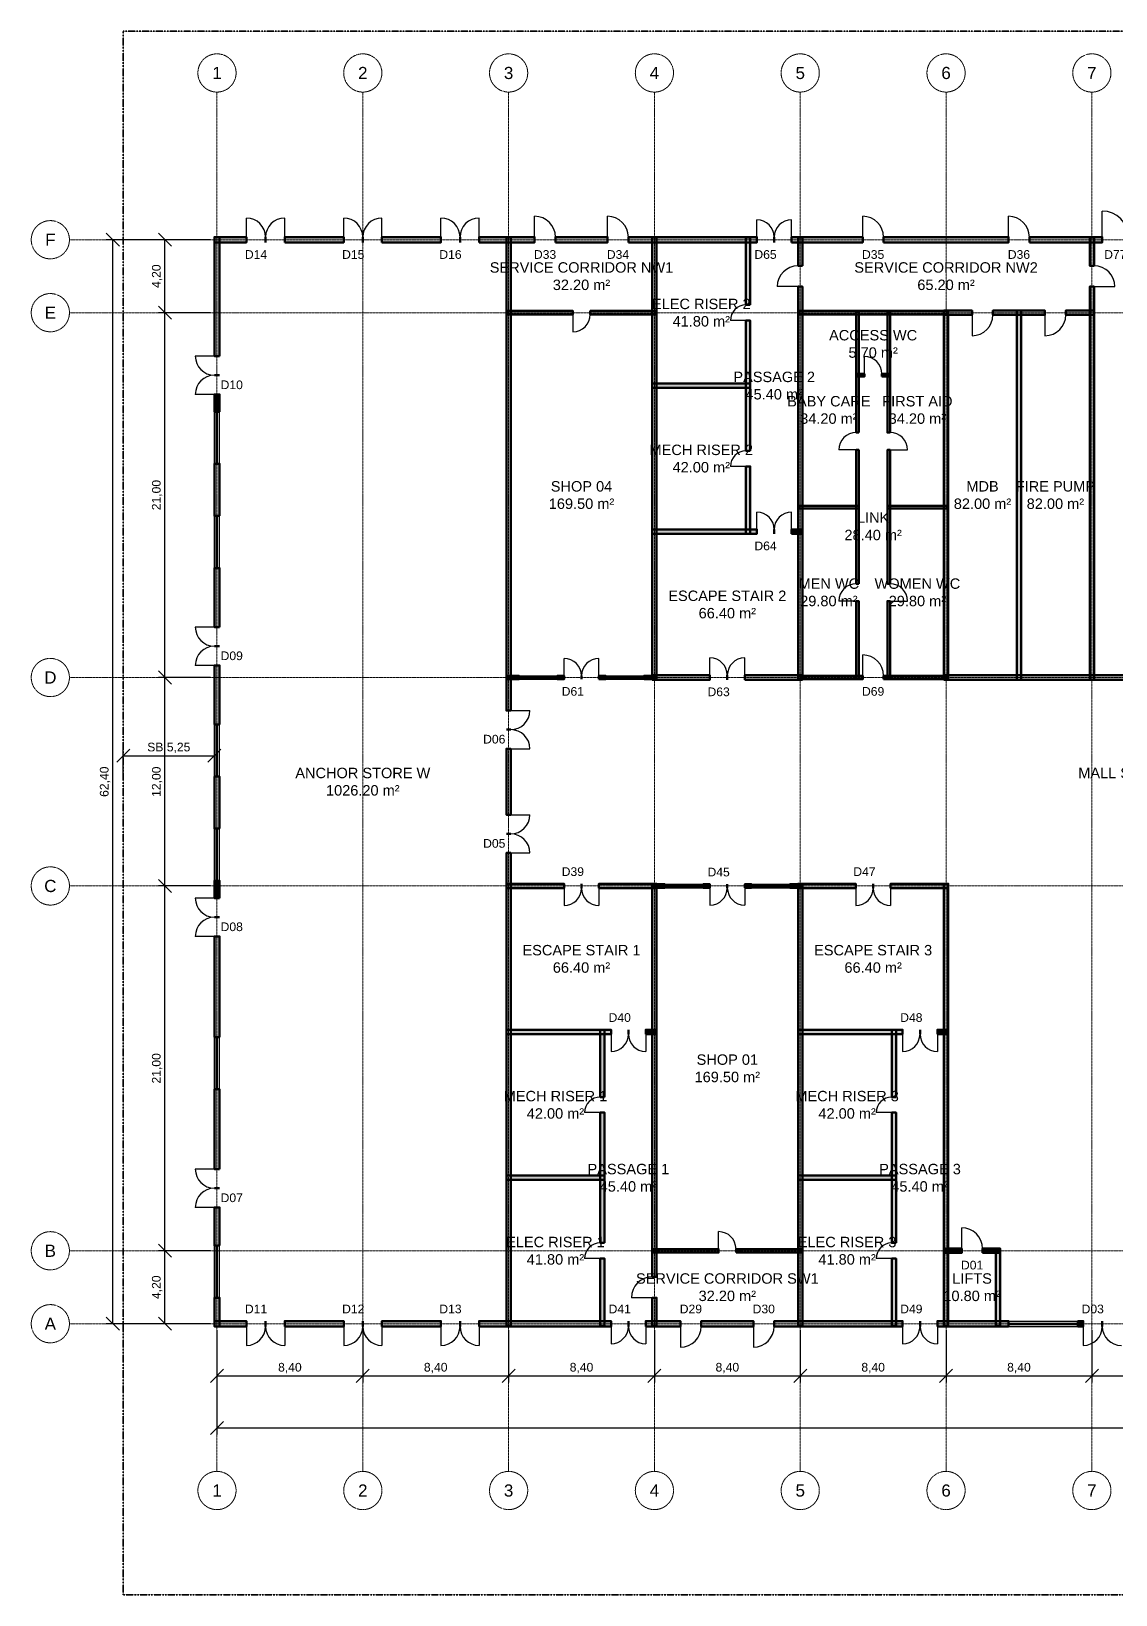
# Model space of a CAD drawing. Header units: millimetres. Extents: x -5300 to 125300, y -375 to 90375.
# Drawn here: x -5300 to 57176, y 0 to 90000 of the extents above; entities that cross this region are included whole.
import ezdxf
from ezdxf.enums import TextEntityAlignment as Align

# ---------------------------------------------------------------- set-up
doc = ezdxf.new("R2010")
doc.units = ezdxf.units.MM
doc.linetypes.add('CENTER', pattern=[5.08, 3.175, -0.635, 0.635, -0.635])
doc.linetypes.add('PHANTOM', pattern=[6.35, 3.175, -0.635, 0.635, -0.635, 0.635, -0.635])
for name, color, linetype, lineweight in [('A-ACHSEN', 1, 'CENTER', 13), ('A-FENSTER', 5, 'Continuous', 25), ('A-LAGEPLAN-GRENZE', 1, 'PHANTOM', 35), ('A-MASS', 1, 'Continuous', 18), ('A-OEFFNUNG-NR', 2, 'Continuous', 18), ('A-RAUM-STEMPEL', 2, 'Continuous', 18), ('A-SCHRAFFUR', 8, 'Continuous', 9), ('A-TUER', 3, 'Continuous', 25), ('A-WAND-TRAG', 7, 'Continuous', 50)]:
    doc.layers.add(name, color=color, linetype=linetype, lineweight=lineweight)
doc.styles.add('DE-ARIAL', font='arial.ttf')
doc.dimstyles.new('DE-100-M', dxfattribs={"dimscale": 250, "dimtxt": 2, "dimasz": 1.5, "dimexe": 1.5, "dimexo": 1.5, "dimgap": 0.8, "dimtad": 1, "dimlfac": 0.001, "dimzin": 0, "dimtxsty": 'DE-ARIAL', "dimtsz": 1.5, "dimcen": 2.5, "dimclrd": 256, "dimclre": 256, "dimclrt": 256, "dimazin": 3, "dimtfac": 1, "dimtmove": 0, "dimatfit": 3, "dimarcsym": 0})

msp = doc.modelspace()

# ---------------------------------------------------------------- hatches: boundary and pattern name
at = {"layer": 'A-SCHRAFFUR'}
for points in [[(5250, 77850), (7100, 77850), (7100, 78150), (5250, 78150)], [(5550, 71300), (5550, 78150), (5250, 78150), (5250, 71300)], [(9300, 77850), (12700, 77850), (12700, 78150), (9300, 78150)], [(14900, 77850), (18300, 77850), (18300, 78150), (14900, 78150)], [(20500, 77850), (23700, 77850), (23700, 78150), (20500, 78150)], [(22325, 50900), (22325, 78125), (22075, 78125), (22075, 50900)], [(24900, 77850), (27900, 77850), (27900, 78150), (24900, 78150)], [(29100, 77850), (36500, 77850), (36500, 78150), (29100, 78150)], [(30725, 52675), (30725, 78125), (30475, 78125), (30475, 52675)], [(36125, 74250), (36125, 78125), (35875, 78125), (35875, 74250)], [(38500, 77850), (42600, 77850), (42600, 78150), (38500, 78150)], [(39125, 76500), (39125, 78125), (38875, 78125), (38875, 76500)], [(43800, 77850), (51000, 77850), (51000, 78150), (43800, 78150)], [(52200, 77850), (56400, 77850), (56400, 78150), (52200, 78150)], [(55925, 76500), (55925, 78125), (55675, 78125), (55675, 76500)], [(39125, 52675), (39125, 75300), (38875, 75300), (38875, 52675)], [(55925, 52675), (55925, 75300), (55675, 75300), (55675, 52675)], [(22100, 73700), (25900, 73700), (25900, 73900), (22100, 73900)], [(26900, 73700), (30700, 73700), (30700, 73900), (26900, 73900)], [(38900, 73700), (47500, 73700), (47500, 73900), (38900, 73900)], [(42375, 66900), (42375, 73875), (42225, 73875), (42225, 66900)], [(44175, 66900), (44175, 73875), (44025, 73875), (44025, 66900)], [(47275, 73675), (48900, 73675), (48900, 73925), (47275, 73925)], [(47525, 52675), (47525, 73925), (47275, 73925), (47275, 52675)], [(50100, 73675), (53100, 73675), (53100, 73925), (50100, 73925)], [(51725, 52675), (51725, 73925), (51475, 73925), (51475, 52675)], [(54300, 73675), (55925, 73675), (55925, 73925), (54300, 73925)], [(36125, 65850), (36125, 73350), (35875, 73350), (35875, 65850)], [(42225, 70125), (42700, 70125), (42700, 70275), (42225, 70275)], [(43700, 70125), (44175, 70125), (44175, 70275), (43700, 70275)], [(30475, 69475), (36125, 69475), (36125, 69725), (30475, 69725)], [(5550, 68100), (5550, 69100), (5250, 69100), (5250, 68100)], [(42375, 58200), (42375, 65900), (42225, 65900), (42225, 58200)], [(44175, 58200), (44175, 65900), (44025, 65900), (44025, 58200)], [(5550, 62100), (5550, 65100), (5250, 65100), (5250, 62100)], [(36125, 61075), (36125, 64950), (35875, 64950), (35875, 61075)], [(38925, 62525), (42375, 62525), (42375, 62675), (38925, 62675)], [(44025, 62525), (47475, 62525), (47475, 62675), (44025, 62675)], [(30475, 61075), (36500, 61075), (36500, 61325), (30475, 61325)], [(38500, 61075), (39125, 61075), (39125, 61325), (38500, 61325)], [(5550, 55700), (5550, 59100), (5250, 59100), (5250, 55700)], [(42375, 52725), (42375, 57200), (42225, 57200), (42225, 52725)], [(44175, 52725), (44175, 57200), (44025, 57200), (44025, 52725)], [(5550, 50100), (5550, 53500), (5250, 53500), (5250, 50100)], [(22100, 52700), (22800, 52700), (22800, 52900), (22100, 52900)], [(25000, 52700), (25400, 52700), (25400, 52900), (25000, 52900)], [(27400, 52700), (27800, 52700), (27800, 52900), (27400, 52900)], [(30000, 52700), (30700, 52700), (30700, 52900), (30000, 52900)], [(30475, 52675), (33800, 52675), (33800, 52925), (30475, 52925)], [(35800, 52675), (39125, 52675), (39125, 52925), (35800, 52925)], [(38900, 52700), (42600, 52700), (42600, 52900), (38900, 52900)], [(43800, 52700), (47500, 52700), (47500, 52900), (43800, 52900)], [(47275, 52675), (72725, 52675), (72725, 52925), (47275, 52925)], [(22325, 44900), (22325, 48700), (22075, 48700), (22075, 44900)], [(5550, 44100), (5550, 47100), (5250, 47100), (5250, 44100)], [(22325, 15475), (22325, 42700), (22075, 42700), (22075, 15475)], [(5550, 40100), (5550, 41100), (5250, 41100), (5250, 40100)], [(22075, 40675), (25400, 40675), (25400, 40925), (22075, 40925)], [(27400, 40675), (30725, 40675), (30725, 40925), (27400, 40925)], [(30725, 18300), (30725, 40925), (30475, 40925), (30475, 18300)], [(30500, 40700), (31200, 40700), (31200, 40900), (30500, 40900)], [(33400, 40700), (33800, 40700), (33800, 40900), (33400, 40900)], [(35800, 40700), (36200, 40700), (36200, 40900), (35800, 40900)], [(38400, 40700), (39100, 40700), (39100, 40900), (38400, 40900)], [(38875, 40675), (42200, 40675), (42200, 40925), (38875, 40925)], [(39125, 15475), (39125, 40925), (38875, 40925), (38875, 15475)], [(44200, 40675), (47525, 40675), (47525, 40925), (44200, 40925)], [(47525, 15475), (47525, 40925), (47275, 40925), (47275, 15475)], [(5550, 32100), (5550, 37900), (5250, 37900), (5250, 32100)], [(22075, 32275), (28100, 32275), (28100, 32525), (22075, 32525)], [(27725, 28650), (27725, 32525), (27475, 32525), (27475, 28650)], [(30100, 32275), (30725, 32275), (30725, 32525), (30100, 32525)], [(38875, 32275), (44900, 32275), (44900, 32525), (38875, 32525)], [(44525, 28650), (44525, 32525), (44275, 32525), (44275, 28650)], [(46900, 32275), (47525, 32275), (47525, 32525), (46900, 32525)], [(5550, 24500), (5550, 29100), (5250, 29100), (5250, 24500)], [(27725, 20250), (27725, 27750), (27475, 27750), (27475, 20250)], [(44525, 20250), (44525, 27750), (44275, 27750), (44275, 20250)], [(22075, 23875), (27725, 23875), (27725, 24125), (22075, 24125)], [(38875, 23875), (44525, 23875), (44525, 24125), (38875, 24125)], [(5550, 20100), (5550, 22300), (5250, 22300), (5250, 20100)], [(30500, 19700), (34300, 19700), (34300, 19900), (30500, 19900)], [(35300, 19700), (39100, 19700), (39100, 19900), (35300, 19900)], [(47275, 19675), (48300, 19675), (48300, 19925), (47275, 19925)], [(49500, 19675), (50525, 19675), (50525, 19925), (49500, 19925)], [(50525, 15475), (50525, 19925), (50275, 19925), (50275, 15475)], [(27725, 15475), (27725, 19350), (27475, 19350), (27475, 15475)], [(44525, 15475), (44525, 19350), (44275, 19350), (44275, 15475)], [(5550, 15450), (5550, 17100), (5250, 17100), (5250, 15450)], [(30725, 15475), (30725, 17100), (30475, 17100), (30475, 15475)], [(5250, 15450), (7100, 15450), (7100, 15750), (5250, 15750)], [(9300, 15450), (12700, 15450), (12700, 15750), (9300, 15750)], [(14900, 15450), (18300, 15450), (18300, 15750), (14900, 15750)], [(20500, 15450), (28100, 15450), (28100, 15750), (20500, 15750)], [(30100, 15450), (32100, 15450), (32100, 15750), (30100, 15750)], [(33300, 15450), (36300, 15450), (36300, 15750), (33300, 15750)], [(37500, 15450), (44900, 15450), (44900, 15750), (37500, 15750)], [(46900, 15450), (51000, 15450), (51000, 15750), (46900, 15750)], [(55000, 15450), (55300, 15450), (55300, 15750), (55000, 15750)]]:
    msp.add_hatch(color=256, dxfattribs=at).paths.add_polyline_path(points)

# ---------------------------------------------------------------- linework, layer by layer
at = {"layer": 'A-ACHSEN'}
for p, q in [((5400, 7100), (5400, 86500)), ((13800, 7100), (13800, 86500)), ((22200, 7100), (22200, 86500)), ((30600, 7100), (30600, 86500)), ((39000, 7100), (39000, 86500)), ((47400, 7100), (47400, 86500)), ((55800, 7100), (55800, 86500)), ((-3100, 78000), (123100, 78000)), ((-3100, 73800), (123100, 73800)), ((-3100, 52800), (123100, 52800)), ((-3100, 40800), (123100, 40800)), ((-3100, 19800), (123100, 19800)), ((-3100, 15600), (123100, 15600))]:
    msp.add_line(p, q, dxfattribs=at)
for centre in [(5400, 87600), (13800, 87600), (22200, 87600), (30600, 87600), (39000, 87600), (47400, 87600), (55800, 87600), (-4200, 78000), (-4200, 73800), (-4200, 52800), (-4200, 40800), (-4200, 19800), (-4200, 15600), (5400, 6000), (13800, 6000), (22200, 6000), (30600, 6000), (39000, 6000), (47400, 6000), (55800, 6000)]:
    msp.add_circle(centre, 1100, dxfattribs=at)
at = {"layer": 'A-FENSTER'}
for p, q in [((5250, 65100), (5250, 68100)), ((5362.5, 65100), (5362.5, 68100)), ((5437.5, 65100), (5437.5, 68100)), ((5550, 65100), (5550, 68100)), ((5250, 59100), (5250, 62100)), ((5362.5, 59100), (5362.5, 62100)), ((5437.5, 59100), (5437.5, 62100)), ((5550, 59100), (5550, 62100)), ((22800, 52900), (25000, 52900)), ((22800, 52825), (25000, 52825)), ((22800, 52775), (25000, 52775)), ((22800, 52700), (25000, 52700)), ((27800, 52900), (30000, 52900)), ((27800, 52825), (30000, 52825)), ((27800, 52775), (30000, 52775)), ((27800, 52700), (30000, 52700)), ((5250, 47100), (5250, 50100)), ((5362.5, 47100), (5362.5, 50100)), ((5437.5, 47100), (5437.5, 50100)), ((5550, 47100), (5550, 50100)), ((5250, 41100), (5250, 44100)), ((5362.5, 41100), (5362.5, 44100)), ((5437.5, 41100), (5437.5, 44100)), ((5550, 41100), (5550, 44100)), ((31200, 40900), (33400, 40900)), ((31200, 40825), (33400, 40825)), ((31200, 40775), (33400, 40775)), ((31200, 40700), (33400, 40700)), ((36200, 40900), (38400, 40900)), ((36200, 40825), (38400, 40825)), ((36200, 40775), (38400, 40775)), ((36200, 40700), (38400, 40700)), ((5250, 29100), (5250, 32100)), ((5362.5, 29100), (5362.5, 32100)), ((5437.5, 29100), (5437.5, 32100)), ((5550, 29100), (5550, 32100)), ((5250, 17100), (5250, 20100)), ((5362.5, 17100), (5362.5, 20100)), ((5437.5, 17100), (5437.5, 20100)), ((5550, 17100), (5550, 20100)), ((51000, 15750), (55000, 15750)), ((51000, 15637.5), (55000, 15637.5)), ((51000, 15562.5), (55000, 15562.5)), ((51000, 15450), (55000, 15450))]:
    msp.add_line(p, q, dxfattribs=at)
at = {"layer": 'A-LAGEPLAN-GRENZE'}
msp.add_lwpolyline([(0, 0), (120000, 0), (120000, 90000), (0, 90000)], close=True, dxfattribs=at)
at = {"layer": 'A-TUER'}
for p, q in [((7100, 78150), (7100, 79250)), ((9300, 78150), (9300, 79250)), ((12700, 78150), (12700, 79250)), ((14900, 78150), (14900, 79250)), ((18300, 78150), (18300, 79250)), ((20500, 78150), (20500, 79250)), ((23700, 78150), (23700, 79350)), ((27900, 78150), (27900, 79350)), ((42600, 78150), (42600, 79350)), ((51000, 78150), (51000, 79350)), ((56400, 78150), (56400, 79650)), ((36500, 78150), (36500, 79150)), ((38500, 78150), (38500, 79150)), ((38875, 75300), (37675, 75300)), ((55925, 75300), (57125, 75300)), ((25900, 73700), (25900, 72700)), ((35875, 73350), (34975, 73350)), ((48900, 73675), (48900, 72475)), ((53100, 73675), (53100, 72475)), ((5250, 71300), (4150, 71300)), ((42700, 70275), (42700, 71275)), ((5250, 69100), (4150, 69100)), ((42225, 65900), (41225, 65900)), ((44175, 65900), (45175, 65900)), ((35875, 64950), (34975, 64950)), ((36500, 61325), (36500, 62325)), ((38500, 61325), (38500, 62325)), ((42225, 57200), (41225, 57200)), ((44175, 57200), (45175, 57200)), ((5250, 55700), (4150, 55700)), ((42600, 52900), (42600, 54100)), ((5250, 53500), (4150, 53500)), ((25400, 52900), (25400, 53900)), ((27400, 52900), (27400, 53900)), ((33800, 52925), (33800, 53925)), ((35800, 52925), (35800, 53925)), ((22325, 50900), (23425, 50900)), ((22325, 48700), (23425, 48700)), ((22325, 44900), (23425, 44900)), ((22325, 42700), (23425, 42700)), ((25400, 40675), (25400, 39675)), ((27400, 40675), (27400, 39675)), ((33800, 40700), (33800, 39700)), ((35800, 40700), (35800, 39700)), ((42200, 40675), (42200, 39675)), ((44200, 40675), (44200, 39675)), ((5250, 40100), (4150, 40100)), ((5250, 37900), (4150, 37900)), ((28100, 32275), (28100, 31275)), ((30100, 32275), (30100, 31275)), ((44900, 32275), (44900, 31275)), ((46900, 32275), (46900, 31275)), ((27475, 27750), (26575, 27750)), ((44275, 27750), (43375, 27750)), ((5250, 24500), (4150, 24500)), ((5250, 22300), (4150, 22300)), ((34300, 19900), (34300, 20900)), ((48300, 19925), (48300, 21125)), ((27475, 19350), (26575, 19350)), ((44275, 19350), (43375, 19350)), ((30475, 17100), (29275, 17100)), ((7100, 15450), (7100, 14350)), ((9300, 15450), (9300, 14350)), ((12700, 15450), (12700, 14350)), ((14900, 15450), (14900, 14350)), ((18300, 15450), (18300, 14350)), ((20500, 15450), (20500, 14350)), ((28100, 15450), (28100, 14450)), ((30100, 15450), (30100, 14450)), ((32100, 15450), (32100, 14250)), ((36300, 15450), (36300, 14250)), ((44900, 15450), (44900, 14450)), ((46900, 15450), (46900, 14450)), ((55300, 15450), (55300, 14350))]:
    msp.add_line(p, q, dxfattribs=at)
for centre, radius, start, end in [((7100, 78150), 1100, 0, 90), ((9300, 78150), 1100, 90, 180), ((12700, 78150), 1100, 0, 90), ((14900, 78150), 1100, 90, 180), ((18300, 78150), 1100, 0, 90), ((20500, 78150), 1100, 90, 180), ((23700, 78150), 1200, 0, 90), ((27900, 78150), 1200, 0, 90), ((42600, 78150), 1200, 0, 90), ((51000, 78150), 1200, 0, 90), ((56400, 78150), 1500, 0, 90), ((36500, 78150), 1000, 0, 90), ((38500, 78150), 1000, 90, 180), ((38875, 75300), 1200, 90, 180), ((55925, 75300), 1200, 0, 90), ((35875, 73350), 900, 90, 180), ((25900, 73700), 1000, -90, 0), ((48900, 73675), 1200, -90, 0), ((53100, 73675), 1200, -90, 0), ((5250, 71300), 1100, 180, -90), ((42700, 70275), 1000, 0, 90), ((5250, 69100), 1100, 90, 180), ((42225, 65900), 1000, 90, 180), ((44175, 65900), 1000, 0, 90), ((35875, 64950), 900, 90, 180), ((36500, 61325), 1000, 0, 90), ((38500, 61325), 1000, 90, 180), ((42225, 57200), 1000, 90, 180), ((44175, 57200), 1000, 0, 90), ((5250, 55700), 1100, 180, -90), ((5250, 53500), 1100, 90, 180), ((42600, 52900), 1200, 0, 90), ((25400, 52900), 1000, 0, 90), ((27400, 52900), 1000, 90, 180), ((33800, 52925), 1000, 0, 90), ((35800, 52925), 1000, 90, 180), ((22325, 50900), 1100, -90, 0), ((22325, 48700), 1100, 0, 90), ((22325, 44900), 1100, -90, 0), ((22325, 42700), 1100, 0, 90), ((25400, 40675), 1000, -90, 0), ((27400, 40675), 1000, 180, -90), ((33800, 40700), 1000, -90, 0), ((35800, 40700), 1000, 180, -90), ((42200, 40675), 1000, -90, 0), ((44200, 40675), 1000, 180, -90), ((5250, 40100), 1100, 180, -90), ((5250, 37900), 1100, 90, 180), ((28100, 32275), 1000, -90, 0), ((30100, 32275), 1000, 180, -90), ((44900, 32275), 1000, -90, 0), ((46900, 32275), 1000, 180, -90), ((27475, 27750), 900, 90, 180), ((44275, 27750), 900, 90, 180), ((5250, 24500), 1100, 180, -90), ((5250, 22300), 1100, 90, 180), ((34300, 19900), 1000, 0, 90), ((48300, 19925), 1200, 0, 90), ((27475, 19350), 900, 90, 180), ((44275, 19350), 900, 90, 180), ((30475, 17100), 1200, 90, 180), ((7100, 15450), 1100, -90, 0), ((9300, 15450), 1100, 180, -90), ((12700, 15450), 1100, -90, 0), ((14900, 15450), 1100, 180, -90), ((18300, 15450), 1100, -90, 0), ((20500, 15450), 1100, 180, -90), ((28100, 15450), 1000, -90, 0), ((30100, 15450), 1000, 180, -90), ((32100, 15450), 1200, -90, 0), ((36300, 15450), 1200, -90, 0), ((44900, 15450), 1000, -90, 0), ((46900, 15450), 1000, 180, -90), ((55300, 15450), 1100, -90, 0), ((57500, 15450), 1100, 180, -90)]:
    msp.add_arc(centre, radius, start, end, dxfattribs=at)
at = {"layer": 'A-WAND-TRAG'}
for p, q in [((7100, 77850), (7100, 78150)), ((8200, 77850), (8200, 78150)), ((8200, 77850), (8200, 78150)), ((9300, 77850), (9300, 78150)), ((12700, 77850), (12700, 78150)), ((13800, 77850), (13800, 78150)), ((13800, 77850), (13800, 78150)), ((14900, 77850), (14900, 78150)), ((18300, 77850), (18300, 78150)), ((19400, 77850), (19400, 78150)), ((19400, 77850), (19400, 78150)), ((20500, 77850), (20500, 78150)), ((23700, 77850), (23700, 78150)), ((24900, 77850), (24900, 78150)), ((27900, 77850), (27900, 78150)), ((29100, 77850), (29100, 78150)), ((36500, 77850), (36500, 78150)), ((37500, 77850), (37500, 78150)), ((37500, 77850), (37500, 78150)), ((38500, 77850), (38500, 78150)), ((42600, 77850), (42600, 78150)), ((43800, 77850), (43800, 78150)), ((51000, 77850), (51000, 78150)), ((52200, 77850), (52200, 78150)), ((56400, 77850), (56400, 78150)), ((39125, 76500), (38875, 76500)), ((55925, 76500), (55675, 76500)), ((39125, 75300), (38875, 75300)), ((55925, 75300), (55675, 75300)), ((25900, 73700), (25900, 73900)), ((26900, 73700), (26900, 73900)), ((36125, 74250), (35875, 74250)), ((48900, 73675), (48900, 73925)), ((50100, 73675), (50100, 73925)), ((53100, 73675), (53100, 73925)), ((54300, 73675), (54300, 73925)), ((36125, 73350), (35875, 73350)), ((5550, 71300), (5250, 71300)), ((5550, 70200), (5250, 70200)), ((5550, 70200), (5250, 70200)), ((42700, 70125), (42700, 70275)), ((43700, 70125), (43700, 70275)), ((5550, 69100), (5250, 69100)), ((5550, 68100), (5250, 68100)), ((42375, 66900), (42225, 66900)), ((44175, 66900), (44025, 66900)), ((36125, 65850), (35875, 65850)), ((42375, 65900), (42225, 65900)), ((44175, 65900), (44025, 65900)), ((5550, 65100), (5250, 65100)), ((36125, 64950), (35875, 64950)), ((5550, 62100), (5250, 62100)), ((36500, 61075), (36500, 61325)), ((37500, 61075), (37500, 61325)), ((37500, 61075), (37500, 61325)), ((38500, 61075), (38500, 61325)), ((5550, 59100), (5250, 59100)), ((42375, 58200), (42225, 58200)), ((44175, 58200), (44025, 58200)), ((42375, 57200), (42225, 57200)), ((44175, 57200), (44025, 57200)), ((5550, 55700), (5250, 55700)), ((5550, 54600), (5250, 54600)), ((5550, 54600), (5250, 54600)), ((5550, 53500), (5250, 53500)), ((22800, 52700), (22800, 52900)), ((25000, 52700), (25000, 52900)), ((25400, 52700), (25400, 52900)), ((26400, 52700), (26400, 52900)), ((26400, 52700), (26400, 52900)), ((27400, 52700), (27400, 52900)), ((27800, 52700), (27800, 52900)), ((30000, 52700), (30000, 52900)), ((33800, 52675), (33800, 52925)), ((34800, 52675), (34800, 52925)), ((34800, 52675), (34800, 52925)), ((35800, 52675), (35800, 52925)), ((42600, 52700), (42600, 52900)), ((43800, 52700), (43800, 52900)), ((22325, 50900), (22075, 50900)), ((5550, 50100), (5250, 50100)), ((22325, 49800), (22075, 49800)), ((22325, 49800), (22075, 49800)), ((22325, 48700), (22075, 48700)), ((5550, 47100), (5250, 47100)), ((5550, 44100), (5250, 44100)), ((22325, 44900), (22075, 44900)), ((22325, 43800), (22075, 43800)), ((22325, 43800), (22075, 43800)), ((22325, 42700), (22075, 42700)), ((5550, 41100), (5250, 41100)), ((25400, 40675), (25400, 40925)), ((26400, 40675), (26400, 40925)), ((26400, 40675), (26400, 40925)), ((27400, 40675), (27400, 40925)), ((31200, 40700), (31200, 40900)), ((33400, 40700), (33400, 40900)), ((33800, 40700), (33800, 40900)), ((34800, 40700), (34800, 40900)), ((34800, 40700), (34800, 40900)), ((35800, 40700), (35800, 40900)), ((36200, 40700), (36200, 40900)), ((38400, 40700), (38400, 40900)), ((42200, 40675), (42200, 40925)), ((43200, 40675), (43200, 40925)), ((43200, 40675), (43200, 40925)), ((44200, 40675), (44200, 40925)), ((5550, 40100), (5250, 40100)), ((5550, 39000), (5250, 39000)), ((5550, 39000), (5250, 39000)), ((5550, 37900), (5250, 37900)), ((28100, 32275), (28100, 32525)), ((29100, 32275), (29100, 32525)), ((29100, 32275), (29100, 32525)), ((30100, 32275), (30100, 32525)), ((44900, 32275), (44900, 32525)), ((45900, 32275), (45900, 32525)), ((45900, 32275), (45900, 32525)), ((46900, 32275), (46900, 32525)), ((5550, 32100), (5250, 32100)), ((5550, 29100), (5250, 29100)), ((27725, 28650), (27475, 28650)), ((44525, 28650), (44275, 28650)), ((27725, 27750), (27475, 27750)), ((44525, 27750), (44275, 27750)), ((5550, 24500), (5250, 24500)), ((5550, 23400), (5250, 23400)), ((5550, 23400), (5250, 23400)), ((5550, 22300), (5250, 22300)), ((5550, 20100), (5250, 20100)), ((27725, 20250), (27475, 20250)), ((34300, 19700), (34300, 19900)), ((35300, 19700), (35300, 19900)), ((44525, 20250), (44275, 20250)), ((48300, 19675), (48300, 19925)), ((49500, 19675), (49500, 19925)), ((27725, 19350), (27475, 19350)), ((44525, 19350), (44275, 19350)), ((30725, 18300), (30475, 18300)), ((5550, 17100), (5250, 17100)), ((30725, 17100), (30475, 17100)), ((7100, 15450), (7100, 15750)), ((8200, 15450), (8200, 15750)), ((8200, 15450), (8200, 15750)), ((9300, 15450), (9300, 15750)), ((12700, 15450), (12700, 15750)), ((13800, 15450), (13800, 15750)), ((13800, 15450), (13800, 15750)), ((14900, 15450), (14900, 15750)), ((18300, 15450), (18300, 15750)), ((19400, 15450), (19400, 15750)), ((19400, 15450), (19400, 15750)), ((20500, 15450), (20500, 15750)), ((28100, 15450), (28100, 15750)), ((29100, 15450), (29100, 15750)), ((29100, 15450), (29100, 15750)), ((30100, 15450), (30100, 15750)), ((32100, 15450), (32100, 15750)), ((33300, 15450), (33300, 15750)), ((36300, 15450), (36300, 15750)), ((37500, 15450), (37500, 15750)), ((44900, 15450), (44900, 15750)), ((45900, 15450), (45900, 15750)), ((45900, 15450), (45900, 15750)), ((46900, 15450), (46900, 15750)), ((51000, 15450), (51000, 15750)), ((55000, 15450), (55000, 15750)), ((55300, 15450), (55300, 15750)), ((56400, 15450), (56400, 15750)), ((56400, 15450), (56400, 15750))]:
    msp.add_line(p, q, dxfattribs=at)
for points in [[(5250, 77850), (7100, 77850), (7100, 78150), (5250, 78150)], [(5550, 71300), (5550, 78150), (5250, 78150), (5250, 71300)], [(9300, 77850), (12700, 77850), (12700, 78150), (9300, 78150)], [(14900, 77850), (18300, 77850), (18300, 78150), (14900, 78150)], [(20500, 77850), (23700, 77850), (23700, 78150), (20500, 78150)], [(22325, 50900), (22325, 78125), (22075, 78125), (22075, 50900)], [(24900, 77850), (27900, 77850), (27900, 78150), (24900, 78150)], [(29100, 77850), (36500, 77850), (36500, 78150), (29100, 78150)], [(30725, 52675), (30725, 78125), (30475, 78125), (30475, 52675)], [(36125, 74250), (36125, 78125), (35875, 78125), (35875, 74250)], [(38500, 77850), (42600, 77850), (42600, 78150), (38500, 78150)], [(39125, 76500), (39125, 78125), (38875, 78125), (38875, 76500)], [(43800, 77850), (51000, 77850), (51000, 78150), (43800, 78150)], [(52200, 77850), (56400, 77850), (56400, 78150), (52200, 78150)], [(55925, 76500), (55925, 78125), (55675, 78125), (55675, 76500)], [(39125, 52675), (39125, 75300), (38875, 75300), (38875, 52675)], [(55925, 52675), (55925, 75300), (55675, 75300), (55675, 52675)], [(22100, 73700), (25900, 73700), (25900, 73900), (22100, 73900)], [(26900, 73700), (30700, 73700), (30700, 73900), (26900, 73900)], [(38900, 73700), (47500, 73700), (47500, 73900), (38900, 73900)], [(42375, 66900), (42375, 73875), (42225, 73875), (42225, 66900)], [(44175, 66900), (44175, 73875), (44025, 73875), (44025, 66900)], [(47275, 73675), (48900, 73675), (48900, 73925), (47275, 73925)], [(47525, 52675), (47525, 73925), (47275, 73925), (47275, 52675)], [(50100, 73675), (53100, 73675), (53100, 73925), (50100, 73925)], [(51725, 52675), (51725, 73925), (51475, 73925), (51475, 52675)], [(54300, 73675), (55925, 73675), (55925, 73925), (54300, 73925)], [(36125, 65850), (36125, 73350), (35875, 73350), (35875, 65850)], [(42225, 70125), (42700, 70125), (42700, 70275), (42225, 70275)], [(43700, 70125), (44175, 70125), (44175, 70275), (43700, 70275)], [(30475, 69475), (36125, 69475), (36125, 69725), (30475, 69725)], [(5550, 68100), (5550, 69100), (5250, 69100), (5250, 68100)], [(42375, 58200), (42375, 65900), (42225, 65900), (42225, 58200)], [(44175, 58200), (44175, 65900), (44025, 65900), (44025, 58200)], [(5550, 62100), (5550, 65100), (5250, 65100), (5250, 62100)], [(36125, 61075), (36125, 64950), (35875, 64950), (35875, 61075)], [(38925, 62525), (42375, 62525), (42375, 62675), (38925, 62675)], [(44025, 62525), (47475, 62525), (47475, 62675), (44025, 62675)], [(30475, 61075), (36500, 61075), (36500, 61325), (30475, 61325)], [(38500, 61075), (39125, 61075), (39125, 61325), (38500, 61325)], [(5550, 55700), (5550, 59100), (5250, 59100), (5250, 55700)], [(42375, 52725), (42375, 57200), (42225, 57200), (42225, 52725)], [(44175, 52725), (44175, 57200), (44025, 57200), (44025, 52725)], [(5550, 50100), (5550, 53500), (5250, 53500), (5250, 50100)], [(22100, 52700), (22800, 52700), (22800, 52900), (22100, 52900)], [(25000, 52700), (25400, 52700), (25400, 52900), (25000, 52900)], [(27400, 52700), (27800, 52700), (27800, 52900), (27400, 52900)], [(30000, 52700), (30700, 52700), (30700, 52900), (30000, 52900)], [(30475, 52675), (33800, 52675), (33800, 52925), (30475, 52925)], [(35800, 52675), (39125, 52675), (39125, 52925), (35800, 52925)], [(38900, 52700), (42600, 52700), (42600, 52900), (38900, 52900)], [(43800, 52700), (47500, 52700), (47500, 52900), (43800, 52900)], [(47275, 52675), (72725, 52675), (72725, 52925), (47275, 52925)], [(22325, 44900), (22325, 48700), (22075, 48700), (22075, 44900)], [(5550, 44100), (5550, 47100), (5250, 47100), (5250, 44100)], [(22325, 15475), (22325, 42700), (22075, 42700), (22075, 15475)], [(5550, 40100), (5550, 41100), (5250, 41100), (5250, 40100)], [(22075, 40675), (25400, 40675), (25400, 40925), (22075, 40925)], [(27400, 40675), (30725, 40675), (30725, 40925), (27400, 40925)], [(30725, 18300), (30725, 40925), (30475, 40925), (30475, 18300)], [(30500, 40700), (31200, 40700), (31200, 40900), (30500, 40900)], [(33400, 40700), (33800, 40700), (33800, 40900), (33400, 40900)], [(35800, 40700), (36200, 40700), (36200, 40900), (35800, 40900)], [(38400, 40700), (39100, 40700), (39100, 40900), (38400, 40900)], [(38875, 40675), (42200, 40675), (42200, 40925), (38875, 40925)], [(39125, 15475), (39125, 40925), (38875, 40925), (38875, 15475)], [(44200, 40675), (47525, 40675), (47525, 40925), (44200, 40925)], [(47525, 15475), (47525, 40925), (47275, 40925), (47275, 15475)], [(5550, 32100), (5550, 37900), (5250, 37900), (5250, 32100)], [(22075, 32275), (28100, 32275), (28100, 32525), (22075, 32525)], [(27725, 28650), (27725, 32525), (27475, 32525), (27475, 28650)], [(30100, 32275), (30725, 32275), (30725, 32525), (30100, 32525)], [(38875, 32275), (44900, 32275), (44900, 32525), (38875, 32525)], [(44525, 28650), (44525, 32525), (44275, 32525), (44275, 28650)], [(46900, 32275), (47525, 32275), (47525, 32525), (46900, 32525)], [(5550, 24500), (5550, 29100), (5250, 29100), (5250, 24500)], [(27725, 20250), (27725, 27750), (27475, 27750), (27475, 20250)], [(44525, 20250), (44525, 27750), (44275, 27750), (44275, 20250)], [(22075, 23875), (27725, 23875), (27725, 24125), (22075, 24125)], [(38875, 23875), (44525, 23875), (44525, 24125), (38875, 24125)], [(5550, 20100), (5550, 22300), (5250, 22300), (5250, 20100)], [(30500, 19700), (34300, 19700), (34300, 19900), (30500, 19900)], [(35300, 19700), (39100, 19700), (39100, 19900), (35300, 19900)], [(47275, 19675), (48300, 19675), (48300, 19925), (47275, 19925)], [(49500, 19675), (50525, 19675), (50525, 19925), (49500, 19925)], [(50525, 15475), (50525, 19925), (50275, 19925), (50275, 15475)], [(27725, 15475), (27725, 19350), (27475, 19350), (27475, 15475)], [(44525, 15475), (44525, 19350), (44275, 19350), (44275, 15475)], [(5550, 15450), (5550, 17100), (5250, 17100), (5250, 15450)], [(30725, 15475), (30725, 17100), (30475, 17100), (30475, 15475)], [(5250, 15450), (7100, 15450), (7100, 15750), (5250, 15750)], [(9300, 15450), (12700, 15450), (12700, 15750), (9300, 15750)], [(14900, 15450), (18300, 15450), (18300, 15750), (14900, 15750)], [(20500, 15450), (28100, 15450), (28100, 15750), (20500, 15750)], [(30100, 15450), (32100, 15450), (32100, 15750), (30100, 15750)], [(33300, 15450), (36300, 15450), (36300, 15750), (33300, 15750)], [(37500, 15450), (44900, 15450), (44900, 15750), (37500, 15750)], [(46900, 15450), (51000, 15450), (51000, 15750), (46900, 15750)], [(55000, 15450), (55300, 15450), (55300, 15750), (55000, 15750)]]:
    msp.add_lwpolyline(points, close=True, dxfattribs=at)

# ---------------------------------------------------------------- texts
at = {"layer": 'A-ACHSEN', "style": 'DE-ARIAL'}
for s, p in [('1', (5400, 87600)), ('2', (13800, 87600)), ('3', (22200, 87600)), ('4', (30600, 87600)), ('5', (39000, 87600)), ('6', (47400, 87600)), ('7', (55800, 87600)), ('F', (-4200, 78000)), ('E', (-4200, 73800)), ('D', (-4200, 52800)), ('C', (-4200, 40800)), ('B', (-4200, 19800)), ('A', (-4200, 15600)), ('1', (5400, 6000)), ('2', (13800, 6000)), ('3', (22200, 6000)), ('4', (30600, 6000)), ('5', (39000, 6000)), ('6', (47400, 6000)), ('7', (55800, 6000))]:
    msp.add_text(s, height=700, dxfattribs=at).set_placement(p, align=Align.MIDDLE_CENTER)
at = {"layer": 'A-OEFFNUNG-NR', "style": 'DE-ARIAL'}
for s, p in [('D14', (7650, 77150)), ('D15', (13250, 77150)), ('D16', (18850, 77150)), ('D33', (24300, 77150)), ('D34', (28500, 77150)), ('D65', (37000, 77150)), ('D35', (43200, 77150)), ('D36', (51600, 77150)), ('D77', (57150, 77150)), ('D10', (6250, 69650)), ('D64', (37000, 60375)), ('D09', (6250, 54050)), ('D61', (25900, 52000)), ('D63', (34300, 51975)), ('D69', (43200, 52000)), ('D06', (21375, 49250)), ('D05', (21375, 43250)), ('D39', (25900, 41625)), ('D45', (34300, 41600)), ('D47', (42700, 41625)), ('D08', (6250, 38450)), ('D40', (28600, 33225)), ('D48', (45400, 33225)), ('D07', (6250, 22850)), ('D01', (48900, 18975)), ('D11', (7650, 16450)), ('D12', (13250, 16450)), ('D13', (18850, 16450)), ('D41', (28600, 16450)), ('D29', (32700, 16450)), ('D30', (36900, 16450)), ('D49', (45400, 16450)), ('D03', (55850, 16450))]:
    msp.add_text(s, height=500, dxfattribs=at).set_placement(p, align=Align.MIDDLE_CENTER)
at = {"layer": 'A-RAUM-STEMPEL', "char_height": 600, "attachment_point": 5, "style": 'DE-ARIAL'}
for s, insert in [('SERVICE CORRIDOR NW1\\P32.20 m²', (26400, 75900)), ('SERVICE CORRIDOR NW2\\P65.20 m²', (47400, 75900)), ('ELEC RISER 2\\P41.80 m²', (33300, 73800)), ('ACCESS WC\\P5.70 m²', (43200, 72000)), ('PASSAGE 2\\P45.40 m²', (37500, 69600)), ('BABY CARE\\P34.20 m²', (40650, 68200)), ('FIRST AID\\P34.20 m²', (45750, 68200)), ('MECH RISER 2\\P42.00 m²', (33300, 65400)), ('SHOP 04\\P169.50 m²', (26400, 63300)), ('MDB\\P82.00 m²', (49500, 63300)), ('FIRE PUMP\\P82.00 m²', (53700, 63300)), ('LINK\\P28.40 m²', (43200, 61500)), ('MEN WC\\P29.80 m²', (40650, 57700)), ('WOMEN WC\\P29.80 m²', (45750, 57700)), ('ESCAPE STAIR 2\\P66.40 m²', (34800, 57000)), ('ANCHOR STORE W\\P1026.20 m²', (13800, 46800)), ('MALL STREET & ATRIUM\\P1489.90 m²', (60000, 46800)), ('ESCAPE STAIR 1\\P66.40 m²', (26400, 36600)), ('ESCAPE STAIR 3\\P66.40 m²', (43200, 36600)), ('SHOP 01\\P169.50 m²', (34800, 30300)), ('MECH RISER 1\\P42.00 m²', (24900, 28200)), ('MECH RISER 3\\P42.00 m²', (41700, 28200)), ('PASSAGE 1\\P45.40 m²', (29100, 24000)), ('PASSAGE 3\\P45.40 m²', (45900, 24000)), ('ELEC RISER 1\\P41.80 m²', (24900, 19800)), ('ELEC RISER 3\\P41.80 m²', (41700, 19800)), ('SERVICE CORRIDOR SW1\\P32.20 m²', (34800, 17700)), ('LIFTS\\P10.80 m²', (48900, 17700))]:
    msp.add_mtext(s, dxfattribs=dict(at, insert=insert))

# ---------------------------------------------------------------- dimensions: what is measured, and where the dimension line sits
at = {"layer": 'A-MASS'}
for base, p1, p2 in [((-600, 15600), (5400, 15600), (5400, 78000)), ((2400, 73800), (5400, 73800), (5400, 78000)), ((2400, 52800), (5400, 52800), (5400, 73800)), ((2400, 40800), (5400, 40800), (5400, 52800)), ((2400, 19800), (5400, 19800), (5400, 40800)), ((2400, 15600), (5400, 15600), (5400, 19800))]:
    msp.add_linear_dim(base=base, p1=p1, p2=p2, angle=90, dimstyle='DE-100-M', dxfattribs=at).render()
msp.add_linear_dim(base=(0, 48300), p1=(0, 46800), p2=(5250, 46800), text='SB <>', dimstyle='DE-100-M', dxfattribs=at).render()
for base, p1, p2 in [((5400, 12600), (5400, 15600), (13800, 15600)), ((5400, 9600), (5400, 15600), (114600, 15600)), ((13800, 12600), (13800, 15600), (22200, 15600)), ((22200, 12600), (22200, 15600), (30600, 15600)), ((30600, 12600), (30600, 15600), (39000, 15600)), ((39000, 12600), (39000, 15600), (47400, 15600)), ((47400, 12600), (47400, 15600), (55800, 15600)), ((55800, 12600), (55800, 15600), (64200, 15600))]:
    msp.add_linear_dim(base=base, p1=p1, p2=p2, dimstyle='DE-100-M', dxfattribs=at).render()

doc.saveas('drawing.dxf')
